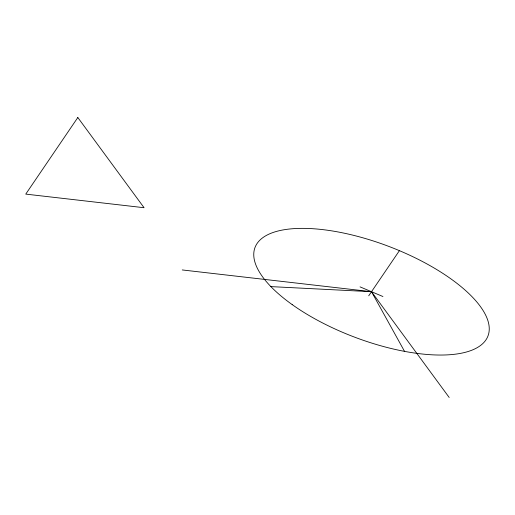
<?xml version="1.0" encoding="UTF-8"?>
<svg xmlns="http://www.w3.org/2000/svg" width="515" height="515" viewBox="0 0 515 515"><rect width="100%" height="100%" fill="white"/><g stroke="black" fill="none" stroke-linecap="round" stroke-linejoin="round"><path stroke-width="0.77" d="M368.714 295.81L399.408 250.657M270.884 286.61L371.502 291.702L449.196 397.483M182.259 269.944L371.502 291.702L404.533 351.372M360.062 286.881L382.941 296.531M77.817 117.517L25.75 194.11L144.071 207.719L77.817 117.517M292.185 304.603A124.604 48.487 20.8 0 0 486.527 338.96A124.604 48.487 20.8 0 0 335.786 231.544A124.604 48.487 20.8 0 0 292.185 304.603"/></g></svg>
